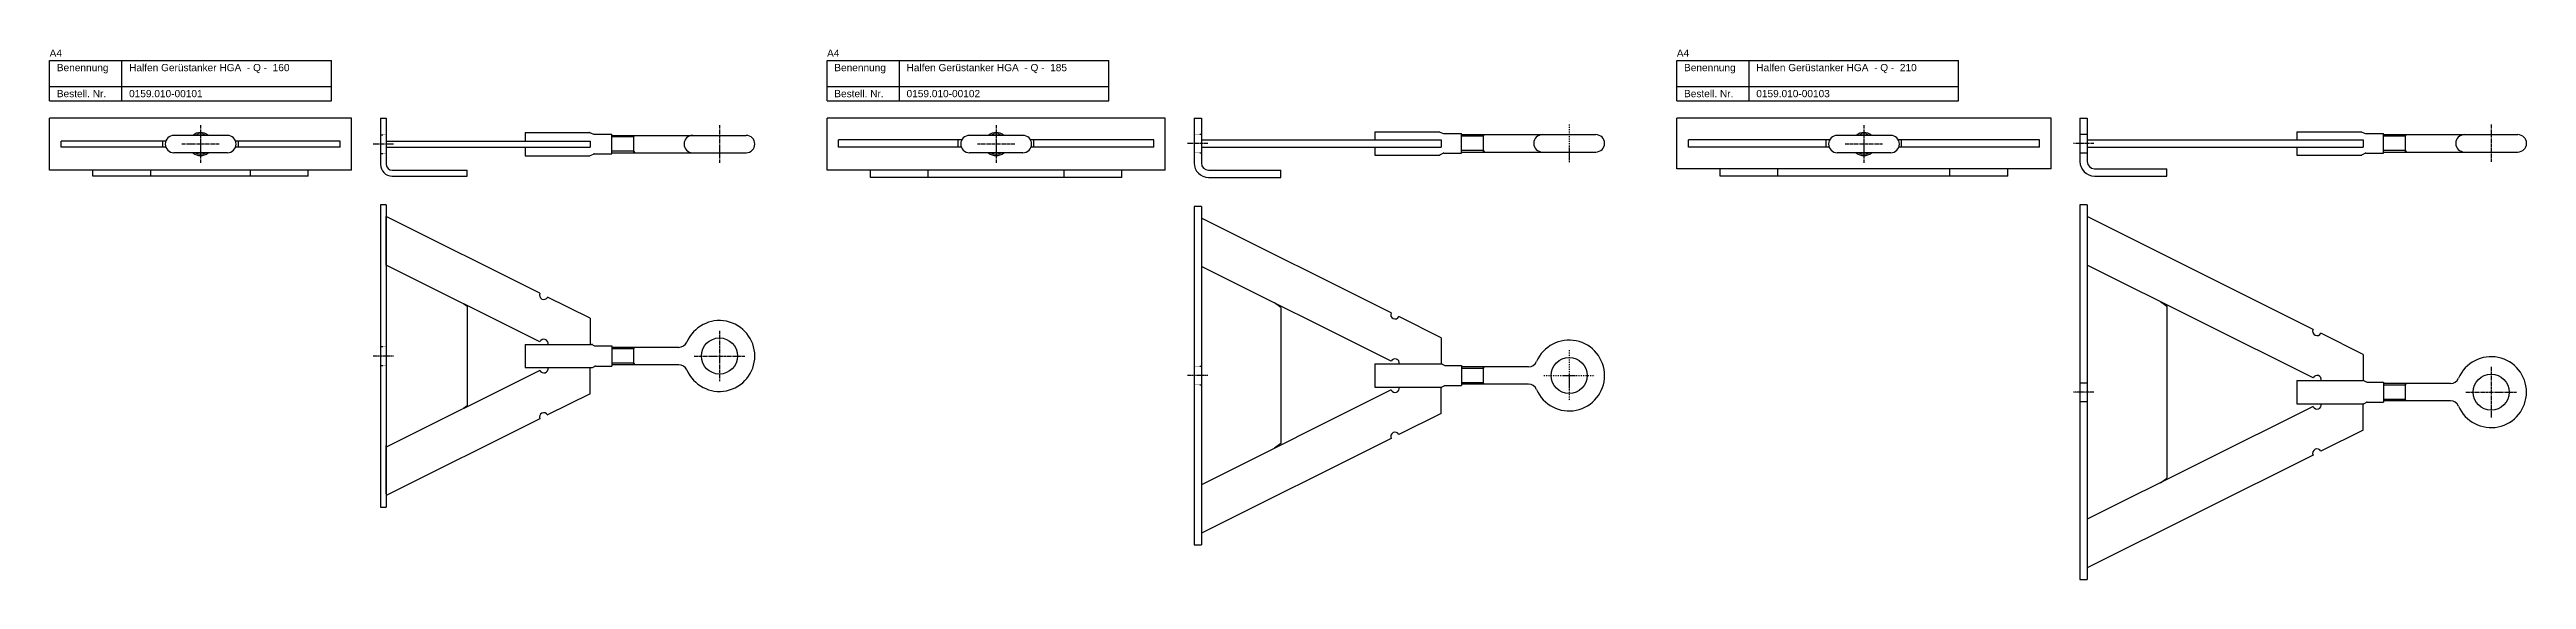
# Model space of a CAD drawing. Header units: inches. Extents: x 9 to 6602, y 8 to 536.
# Drawn here: x 9 to 1723, y 169 to 536 of the extents above; entities that cross this region are included whole.
import ezdxf

# ---------------------------------------------------------------- set-up
doc = ezdxf.new("R2010")
doc.units = ezdxf.units.IN
doc.header["$MEASUREMENT"] = 0
for name, pattern in [('MITTE2', [1.125, 0.75, -0.125, 0.125, -0.125]), ('STRICHPUNKT2', [0.5, 0.25, -0.125, 0, -0.125]), ('VERDECKT2', [0.1875, 0.125, -0.0625])]:
    doc.linetypes.add(name, pattern=pattern)
doc.layers.add('Halfen', color=2, linetype='Continuous')
doc.styles.add('ARIAL50', font='ARIAL.TTF', dxfattribs={"height": 5})

msp = doc.modelspace()

# ---------------------------------------------------------------- linework, layer by layer
at = {"layer": 'Halfen'}
for p, q in [((9.2, 528.2), (204.2, 528.2)), ((9.2, 500.2), (9.2, 528.2)), ((59.2, 500.2), (59.2, 528.2)), ((204.2, 500.2), (204.2, 528.2)), ((547.2, 528.2), (742.2, 528.2)), ((547.2, 500.2), (547.2, 528.2)), ((597.2, 500.2), (597.2, 528.2)), ((742.2, 500.2), (742.2, 528.2)), ((1135.2, 528.2), (1330.2, 528.2)), ((1135.2, 500.2), (1135.2, 528.2)), ((1185.2, 500.2), (1185.2, 528.2)), ((1330.2, 500.2), (1330.2, 528.2)), ((9.2, 510.2), (204.2, 510.2)), ((9.2, 500.2), (204.2, 500.2)), ((547.2, 510.2), (742.2, 510.2)), ((547.2, 500.2), (742.2, 500.2)), ((1135.2, 510.2), (1330.2, 510.2)), ((1135.2, 500.2), (1330.2, 500.2)), ((218.2, 488.2), (9.2, 488.2)), ((9.2, 452.2), (9.2, 488.2)), ((218.2, 452.2), (218.2, 488.2)), ((238.2, 488.2), (238.2, 456.2)), ((238.2, 488.2), (242.2, 488.2)), ((242.2, 488.2), (242.2, 456.2)), ((781.2, 488.2), (547.2, 488.2)), ((547.2, 452.2), (547.2, 488.2)), ((781.2, 452.2), (781.2, 488.2)), ((801.2, 488.2), (801.2, 457.2)), ((801.2, 488.2), (806.2, 488.2)), ((806.2, 488.2), (806.2, 457.2)), ((1394.2, 488.2), (1135.2, 488.2)), ((1135.2, 453.2), (1135.2, 488.2)), ((1394.2, 453.2), (1394.2, 488.2)), ((1414.2, 488.2), (1414.2, 458.2)), ((1414.2, 488.2), (1419.2, 488.2)), ((1419.2, 488.2), (1419.2, 458.2)), ((17.2, 468.2), (17.2, 472.2)), ((89.4, 472.2), (17.2, 472.2)), ((89.5, 468.2), (17.2, 468.2)), ((87.5, 468.2), (87.5, 472.2)), ((132.2, 476.3), (95.2, 476.3)), ((132.2, 464.3), (95.2, 464.3)), ((210.2, 468.2), (137.8, 468.2)), ((210.2, 472.2), (137.9, 472.2)), ((139.8, 468.2), (139.8, 472.2)), ((210.2, 468.2), (210.2, 472.2)), ((242.2, 472.2), (383.2, 472.2)), ((242.2, 468.2), (383.2, 468.2)), ((338.2, 478.2), (382.9, 478.2)), ((338.2, 478.2), (338.2, 472.2)), ((338.2, 468.2), (338.2, 462.2)), ((383.2, 478.1), (385.7, 477.2)), ((383.2, 472.2), (383.2, 468.2)), ((383.3, 462.3), (385.6, 463.4)), ((386, 477.2), (398.2, 477.2)), ((386, 463.5), (398.2, 463.5)), ((398.2, 463.5), (398.2, 477.2)), ((398.2, 476.3), (491.2, 476.3)), ((398.2, 464.3), (491.2, 464.3)), ((640.4, 473.2), (555.2, 473.2)), ((555.2, 468.2), (555.2, 473.2)), ((640, 468.2), (555.2, 468.2)), ((638, 468.2), (638, 473.2)), ((638, 468.2), (638, 472.2)), ((682.7, 476.3), (645.7, 476.3)), ((682.7, 464.3), (645.7, 464.3)), ((773.2, 473.2), (687.9, 473.2)), ((773.2, 468.2), (688.3, 468.2)), ((690.3, 468.2), (690.3, 473.2)), ((690.3, 468.2), (690.3, 472.2)), ((773.2, 468.2), (773.2, 473.2)), ((806.2, 473.2), (972.2, 473.2)), ((806.2, 468.2), (972.2, 468.2)), ((926.2, 478.7), (970.9, 478.7)), ((926.2, 478.7), (926.2, 473.2)), ((926.2, 468.2), (926.2, 462.7)), ((971.2, 478.6), (973.7, 477.7)), ((971.3, 462.8), (973.6, 463.9)), ((972.2, 473.2), (972.2, 468.2)), ((974, 477.7), (986.2, 477.7)), ((974, 464), (986.2, 464)), ((986.2, 464), (986.2, 477.7)), ((986.2, 476.8), (1079.2, 476.8)), ((986.2, 464.8), (1079.2, 464.8)), ((1240.9, 473.2), (1143.2, 473.2)), ((1143.2, 468.2), (1143.2, 473.2)), ((1240.5, 468.2), (1143.2, 468.2)), ((1238.5, 468.2), (1238.5, 473.2)), ((1283.2, 476.3), (1246.2, 476.3)), ((1283.2, 464.3), (1246.2, 464.3)), ((1386.1, 473.2), (1288.4, 473.2)), ((1386.1, 468.2), (1288.8, 468.2)), ((1290.8, 468.2), (1290.8, 473.2)), ((1386.1, 468.2), (1386.1, 473.2)), ((1419.2, 473.2), (1610.2, 473.2)), ((1419.2, 468.2), (1610.2, 468.2)), ((1564.2, 478.7), (1608.9, 478.7)), ((1564.2, 478.7), (1564.2, 473.2)), ((1564.2, 468.2), (1564.2, 462.7)), ((1609.2, 478.6), (1611.7, 477.7)), ((1609.3, 462.8), (1611.6, 463.9)), ((1610.2, 473.2), (1610.2, 468.2)), ((1612, 477.7), (1624.2, 477.7)), ((1612, 464), (1624.2, 464)), ((1624.2, 464), (1624.2, 477.7)), ((1624.2, 476.8), (1717.2, 476.8)), ((1624.2, 464.8), (1717.2, 464.8)), ((218.2, 452.2), (9.2, 452.2)), ((39.2, 448.2), (39.2, 452.2)), ((188.2, 448.2), (39.2, 448.2)), ((79.2, 448.2), (79.2, 452.2)), ((148.2, 448.2), (148.2, 452.2)), ((188.2, 448.2), (188.2, 452.2)), ((246.2, 452.2), (298.2, 452.2)), ((246.2, 448.2), (298.2, 448.2)), ((298.2, 448.2), (298.2, 452.2)), ((338.2, 462.2), (382.9, 462.2)), ((781.2, 452.2), (547.2, 452.2)), ((577.2, 447.2), (577.2, 452.2)), ((751.2, 447.2), (577.2, 447.2)), ((617.2, 447.2), (617.2, 452.2)), ((711.2, 447.2), (711.2, 452.2)), ((751.2, 447.2), (751.2, 452.2)), ((811.2, 452.2), (861.2, 452.2)), ((811.2, 447.2), (861.2, 447.2)), ((861.2, 447.2), (861.2, 452.2)), ((926.2, 462.7), (970.9, 462.7)), ((1394.2, 453.2), (1135.2, 453.2)), ((1165.2, 448.2), (1165.2, 453.2)), ((1364.2, 448.2), (1165.2, 448.2)), ((1205.2, 448.2), (1205.2, 453.2)), ((1324.2, 448.2), (1324.2, 453.2)), ((1364.2, 448.2), (1364.2, 453.2)), ((1424.2, 453.2), (1474.2, 453.2)), ((1424.2, 448.2), (1474.2, 448.2)), ((1474.2, 448.2), (1474.2, 453.2)), ((1564.2, 462.7), (1608.9, 462.7)), ((238.2, 428.2), (238.2, 219.2)), ((242.2, 428.2), (238.2, 428.2)), ((242.2, 428.2), (242.2, 219.2)), ((348.5, 367.1), (242.2, 420.2)), ((242.2, 386.6), (242.2, 420.2)), ((242.2, 418.9), (242.2, 385.4)), ((801.2, 427.2), (801.2, 193.2)), ((806.2, 427.2), (801.2, 427.2)), ((806.2, 427.2), (806.2, 193.2)), ((937.5, 353.6), (806.2, 419.1)), ((1414.2, 428.2), (1414.2, 169.2)), ((1419.2, 428.2), (1414.2, 428.2)), ((1419.2, 428.2), (1419.2, 169.2)), ((1575.5, 342.1), (1419.2, 420.1)), ((348.5, 333.6), (242.2, 386.6)), ((937.5, 320.1), (806.2, 385.6)), ((1575.5, 308.6), (1419.2, 386.6)), ((295.6, 360), (298.2, 358.2)), ((383.2, 349.8), (353.8, 364.5)), ((861.2, 357.2), (856.7, 360.4)), ((1469.8, 361.3), (1474.2, 358.2)), ((298.2, 358.2), (298.2, 289.2)), ((383.2, 349.8), (383.2, 331.7)), ((861.2, 357.2), (861.2, 263.2)), ((972.2, 336.3), (942.8, 351)), ((1474.2, 358.2), (1474.2, 239.2)), ((338.2, 331.7), (384.2, 331.7)), ((338.2, 331.7), (338.2, 315.7)), ((354.1, 331.7), (383.2, 331.7)), ((384.8, 331.5), (386.2, 330.8)), ((386.9, 330.7), (398.2, 330.7)), ((398.2, 330.7), (398.2, 316.7)), ((444.6, 329.7), (398.2, 329.7)), ((972.2, 336.3), (972.2, 318.2)), ((1610.2, 324.8), (1580.8, 339.5)), ((348.5, 313.7), (242.2, 260.7)), ((338.2, 315.7), (384.2, 315.7)), ((354.1, 315.7), (383.2, 315.7)), ((383.2, 297.5), (383.2, 315.7)), ((384.8, 315.8), (386.2, 316.5)), ((386.9, 316.7), (398.2, 316.7)), ((444.6, 317.7), (398.2, 317.7)), ((926.2, 318.2), (972.2, 318.2)), ((926.2, 318.2), (926.2, 302.2)), ((943.1, 318.2), (972.2, 318.2)), ((972.8, 318), (974.2, 317.3)), ((974.9, 317.2), (986.2, 317.2)), ((986.2, 317.2), (986.2, 303.2)), ((1032.6, 316.2), (986.2, 316.2)), ((1610.2, 324.8), (1610.2, 306.7)), ((1610.2, 324.8), (1610.2, 306.7)), ((383.2, 297.5), (353.8, 282.9)), ((937.5, 300.2), (806.2, 234.7)), ((926.2, 302.2), (972.2, 302.2)), ((943.1, 302.2), (972.2, 302.2)), ((972.2, 284), (972.2, 302.2)), ((972.8, 302.3), (974.2, 303)), ((974.9, 303.2), (986.2, 303.2)), ((1032.6, 304.2), (986.2, 304.2)), ((1564.2, 306.7), (1610.2, 306.7)), ((1564.2, 306.7), (1564.2, 290.7)), ((1581.1, 306.7), (1610.2, 306.7)), ((1581.1, 306.7), (1610.2, 306.7)), ((1610.8, 306.5), (1612.2, 305.8)), ((1610.8, 290.8), (1612.2, 291.5)), ((1612.9, 305.7), (1624.2, 305.7)), ((1612.9, 291.7), (1624.2, 291.7)), ((1624.2, 305.7), (1624.2, 291.7)), ((1670.6, 304.7), (1624.2, 304.7)), ((1670.6, 292.7), (1624.2, 292.7)), ((348.5, 280.2), (242.2, 227.2)), ((298.2, 289.2), (295.6, 287.3)), ((972.2, 284), (942.8, 269.4)), ((1575.5, 288.7), (1419.2, 210.8)), ((1564.2, 290.7), (1610.2, 290.7)), ((1581.1, 290.7), (1610.2, 290.7)), ((1581.1, 290.7), (1610.2, 290.7)), ((1610.2, 272.5), (1610.2, 290.7)), ((242.2, 228.4), (242.2, 261.9)), ((242.2, 260.7), (242.2, 227.2)), ((937.5, 266.7), (806.2, 201.2)), ((861.2, 263.2), (856.7, 259.9)), ((1610.2, 272.5), (1580.8, 257.9)), ((1575.5, 255.2), (1419.2, 177.2)), ((1469.8, 236), (1474.2, 239.2)), ((238.2, 219.2), (242.2, 219.2)), ((801.2, 193.2), (806.2, 193.2)), ((1414.2, 169.2), (1419.2, 169.2))]:
    msp.add_line(p, q, dxfattribs=at)
at = {"layer": 'Halfen', "color": 1, "linetype": 'MITTE2', "ltscale": 3}
for p, q in [((113.7, 483.3), (113.7, 457.3)), ((472.7, 483.3), (472.7, 457.3)), ((664.2, 483.3), (664.2, 457.3)), ((1264.7, 483.3), (1264.7, 457.3)), ((1698.7, 483.8), (1698.7, 457.8)), ((126.6, 470.3), (100.7, 470.3)), ((247.2, 470.2), (233.2, 470.2)), ((677.1, 470.3), (651.2, 470.3)), ((810.7, 470.7), (796.7, 470.7)), ((1277.6, 470.3), (1251.7, 470.3)), ((1423.7, 470.7), (1409.7, 470.7)), ((472.7, 341.2), (472.7, 306.2)), ((455.2, 323.7), (490.2, 323.7)), ((1698.7, 316.2), (1698.7, 281.2)), ((1681.2, 298.7), (1716.2, 298.7))]:
    msp.add_line(p, q, dxfattribs=at)
at = {"layer": 'Halfen', "color": 1, "linetype": 'STRICHPUNKT2', "ltscale": 3}
for p, q in [((1060.7, 483.8), (1060.7, 457.8)), ((1060.7, 327.7), (1060.7, 292.7)), ((1043.2, 310.2), (1078.2, 310.2))]:
    msp.add_line(p, q, dxfattribs=at)
at = {"layer": 'Halfen', "color": 1, "linetype": 'VERDECKT2'}
for p, q in [((238.2, 476.7), (242.2, 476.7)), ((238.2, 463.7), (242.2, 463.7)), ((801.2, 477.2), (806.2, 477.2)), ((801.2, 464.2), (806.2, 464.2)), ((1414.2, 477.2), (1419.2, 477.2)), ((1414.2, 464.2), (1419.2, 464.2)), ((238.2, 330.2), (242.2, 330.2)), ((238.2, 317.2), (242.2, 317.2)), ((801.2, 316.7), (806.2, 316.7)), ((801.2, 303.7), (806.2, 303.7)), ((1414.2, 305.2), (1419.2, 305.2)), ((1414.2, 292.2), (1419.2, 292.2))]:
    msp.add_line(p, q, dxfattribs=at)
at = {"layer": 'Halfen', "color": 1}
for p, q in [((413.2, 475.2), (398.2, 475.2)), ((413.2, 465.4), (398.2, 465.4)), ((413.2, 476.3), (413.2, 464.3)), ((413.2, 475.2), (414.2, 476.3)), ((413.2, 465.4), (414.2, 464.3)), ((1001.2, 475.7), (986.2, 475.7)), ((1001.2, 465.9), (986.2, 465.9)), ((1001.2, 476.8), (1001.2, 464.8)), ((1001.2, 475.7), (1002.2, 476.8)), ((1001.2, 465.9), (1002.2, 464.8)), ((1639.2, 475.7), (1624.2, 475.7)), ((1639.2, 465.9), (1624.2, 465.9)), ((1639.2, 476.8), (1639.2, 464.8)), ((1639.2, 475.7), (1640.2, 476.8)), ((1639.2, 465.9), (1640.2, 464.8)), ((413.2, 328.6), (398.2, 328.6)), ((413.2, 329.7), (413.2, 317.7)), ((413.2, 328.6), (414.2, 329.7)), ((413.2, 318.7), (398.2, 318.7)), ((413.2, 318.7), (414.2, 317.7)), ((1001.2, 315.1), (986.2, 315.1)), ((1001.2, 316.2), (1001.2, 304.2)), ((1001.2, 315.1), (1002.2, 316.2)), ((1001.2, 305.2), (986.2, 305.2)), ((1001.2, 305.2), (1002.2, 304.2)), ((1639.2, 303.6), (1624.2, 303.6)), ((1639.2, 293.7), (1624.2, 293.7)), ((1639.2, 304.7), (1639.2, 292.7)), ((1639.2, 303.6), (1640.2, 304.7)), ((1639.2, 293.7), (1640.2, 292.7))]:
    msp.add_line(p, q, dxfattribs=at)
at = {"layer": 'Halfen', "color": 1, "linetype": 'MITTE2'}
for p, q in [((247.2, 323.7), (233.2, 323.7)), ((810.7, 310.2), (796.7, 310.2)), ((1423.7, 298.7), (1409.7, 298.7))]:
    msp.add_line(p, q, dxfattribs=at)
at = {"layer": 'Halfen'}
for centre in [(472.7, 323.7), (1060.7, 310.2), (1698.7, 298.7)]:
    msp.add_circle(centre, 12.5, dxfattribs=at)
for centre, radius, start, end in [((95.2, 470.3), 6, 90, 270), ((113.7, 470.3), 8, 48.5904, 131.4096), ((113.7, 470.3), 8, 228.5904, 311.4096), ((113.7, 470.3), 7, 58.9973, 121.0027), ((113.7, 470.3), 7, 238.9973, 301.0027), ((132.2, 470.3), 6, 270, 90), ((382.9, 477.2), 1, 70.2544, 90), ((386, 462.5), 1, 90, 115.9316), ((386, 478.2), 1, 250.2544, 270), ((454.2, 470.3), 6, 90, 270), ((491.2, 470.3), 6, 270, 90), ((645.7, 470.3), 6, 90, 270), ((664.2, 470.3), 8, 48.5904, 131.4096), ((664.2, 470.3), 8, 228.5904, 311.4096), ((664.2, 470.3), 7, 58.9973, 121.0027), ((664.2, 470.3), 7, 238.9973, 301.0027), ((682.7, 470.3), 6, 270, 90), ((970.9, 477.7), 1, 70.2544, 90), ((974, 463), 1, 90, 115.9316), ((974, 478.7), 1, 250.2544, 270), ((1042.2, 470.8), 6, 90, 270), ((1079.2, 470.8), 6, 270, 90), ((1246.2, 470.3), 6, 90, 270), ((1264.7, 470.3), 8, 48.5904, 131.4096), ((1264.7, 470.3), 8, 228.5904, 311.4096), ((1264.7, 470.3), 7, 58.9973, 121.0027), ((1264.7, 470.3), 7, 238.9973, 301.0027), ((1283.2, 470.3), 6, 270, 90), ((1608.9, 477.7), 1, 70.2544, 90), ((1612, 463), 1, 90, 115.9316), ((1612, 478.7), 1, 250.2544, 270), ((1680.2, 470.8), 6, 90, 270), ((1717.2, 470.8), 6, 270, 90), ((246.2, 456.2), 8, 180, 270), ((246.2, 456.2), 4, 180, 270), ((382.9, 463.2), 1, 270, 295.9316), ((811.2, 457.2), 10, 180, 270), ((811.2, 457.2), 5, 180, 270), ((970.9, 463.7), 1, 270, 295.9316), ((1424.2, 458.2), 10, 180, 270), ((1424.2, 458.2), 5, 180, 270), ((1608.9, 463.7), 1, 270, 295.9316), ((351.2, 365.8), 3, 153.4951, 333.4951), ((472.7, 323.7), 24.5, 203.1689, 156.8311), ((940.2, 352.3), 3, 153.4951, 333.4951), ((351.2, 332.3), 3, 348.0844, 153.4951), ((384.2, 330.2), 1.5, 63.9958, 90), ((386.9, 332.2), 1.5, 243.9958, 270), ((444.6, 335.7), 6, 270, 336.8311), ((1060.7, 310.2), 24.5, 203.1689, 156.8311), ((1578.2, 340.8), 3, 153.4951, 333.4951), ((351.2, 315), 3, 206.5049, 11.9156), ((384.2, 317.2), 1.5, 270, 296.0042), ((386.9, 315.2), 1.5, 90, 116.0042), ((444.6, 311.7), 6, 23.1689, 90), ((940.2, 318.8), 3, 348.0844, 153.4951), ((972.2, 316.7), 1.5, 63.9958, 90), ((974.9, 318.7), 1.5, 243.9958, 270), ((1032.6, 322.2), 6, 270, 336.8311), ((1578.2, 307.3), 3, 348.0844, 153.4951), ((1698.7, 298.7), 24.5, 203.1689, 156.8311), ((940.2, 301.5), 3, 206.5049, 11.9156), ((972.2, 303.7), 1.5, 270, 296.0042), ((974.9, 301.7), 1.5, 90, 116.0042), ((1032.6, 298.2), 6, 23.1689, 90), ((1610.2, 305.2), 1.5, 63.9958, 90), ((1612.9, 307.2), 1.5, 243.9958, 270), ((1612.9, 290.2), 1.5, 90, 116.0042), ((1670.6, 310.7), 6, 270, 336.8311), ((1670.6, 286.7), 6, 23.1689, 90), ((351.2, 281.5), 3, 26.5049, 206.5049), ((1578.2, 290), 3, 206.5049, 11.9156), ((1610.2, 292.2), 1.5, 270, 296.0042), ((940.2, 268), 3, 26.5049, 206.5049), ((1578.2, 256.5), 3, 26.5049, 206.5049)]:
    msp.add_arc(centre, radius, start, end, dxfattribs=at)

# ---------------------------------------------------------------- texts
at = {"layer": 'Halfen', "style": 'ARIAL50'}
for s, p in [('A4', (9.2, 530.7)), ('A4', (547.2, 530.7)), ('A4', (1135.2, 530.7)), ('Benennung', (14.2, 520.7)), ('Halfen Gerüstanker HGA  - Q -  160', (64.2, 520.7)), ('Benennung', (552.2, 520.7)), ('Halfen Gerüstanker HGA  - Q -  185', (602.2, 520.7)), ('Benennung', (1140.2, 520.7)), ('Halfen Gerüstanker HGA  - Q -  210', (1190.2, 520.7)), ('Bestell. Nr.', (14.2, 502.7)), ('0159.010-00101', (64.2, 502.7)), ('Bestell. Nr.', (552.2, 502.7)), ('0159.010-00102', (602.2, 502.7)), ('Bestell. Nr.', (1140.2, 502.7)), ('0159.010-00103', (1190.2, 502.7))]:
    msp.add_text(s, height=5, dxfattribs=at).set_placement(p)

doc.saveas('drawing.dxf')
